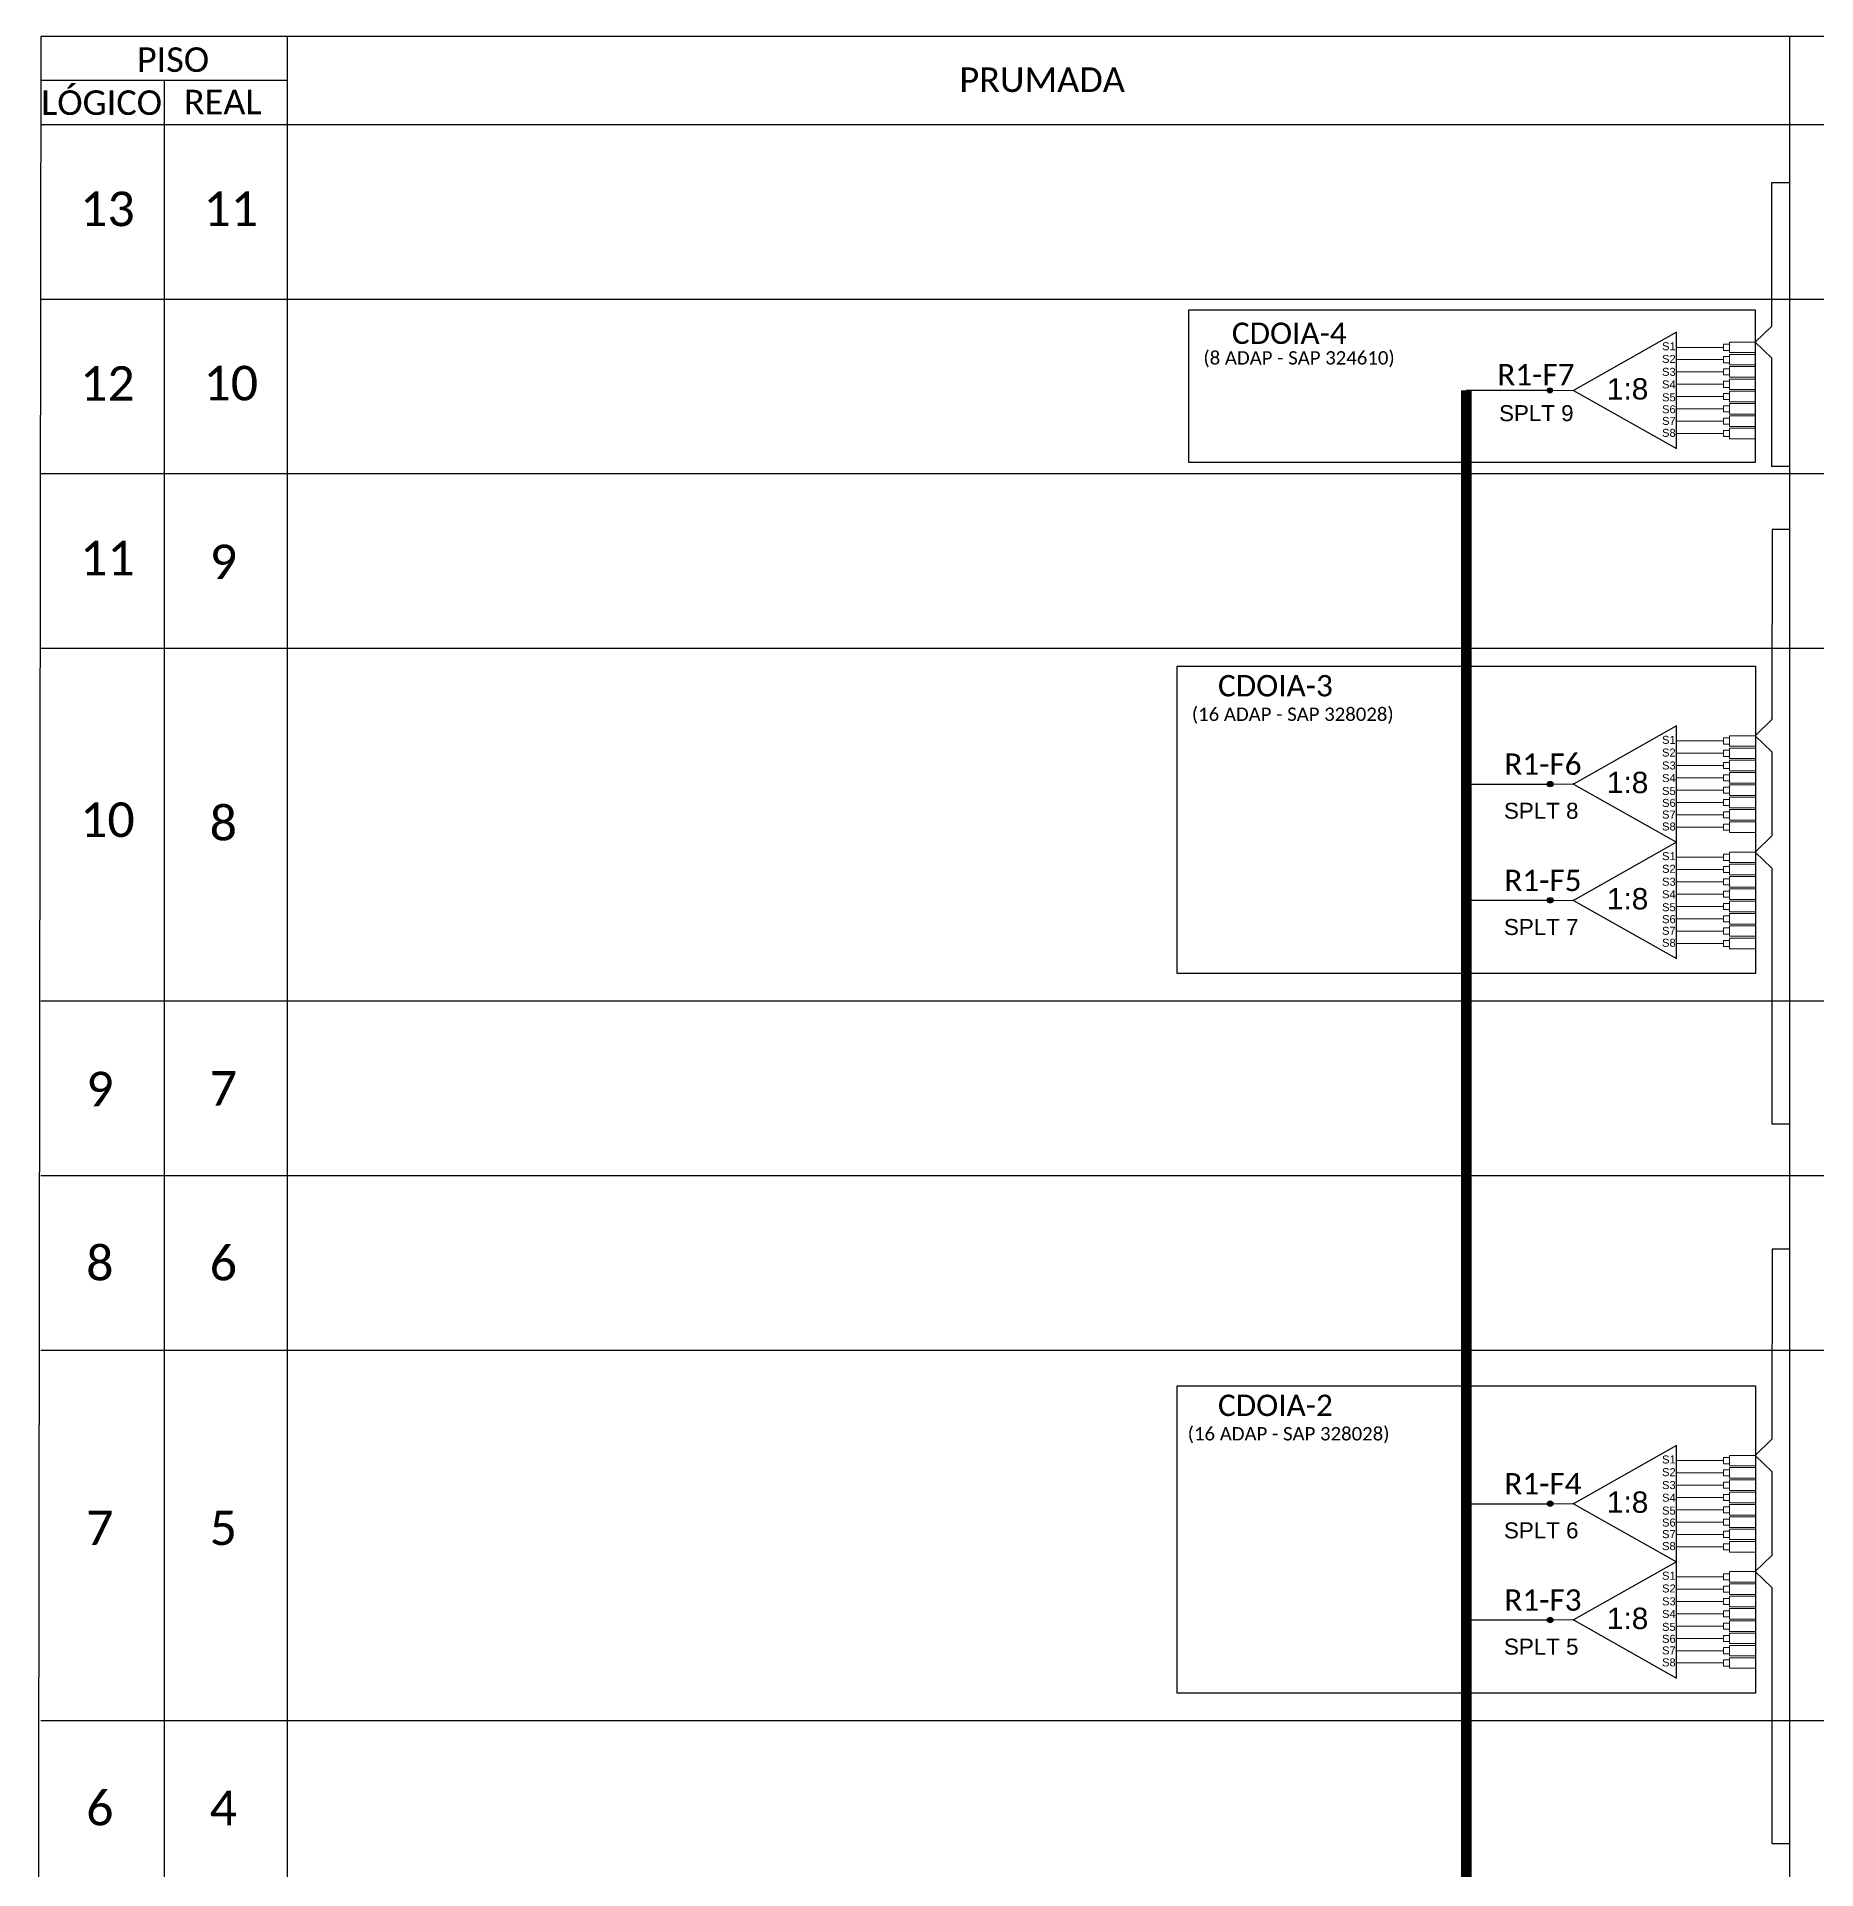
# Model space of a CAD drawing. Extents: x -4 to 837, y 1 to 595.
# Drawn here: x 529 to 695.9, y 148 to 319.8 of the extents above; entities that cross this region are included whole.
import ezdxf
from ezdxf.enums import TextEntityAlignment as Align

# ---------------------------------------------------------------- set-up
doc = ezdxf.new("R2010")
doc.units = 0
doc.styles.add('ARIAL', font='arial.ttf')
doc.styles.add('WMF-Calibri0', font='calibri.ttf')

# ---------------------------------------------------------------- blocks, each defined once
blk = doc.blocks.new('SPLT_1-8_SC-APC')
at = {"color": 1}
blk.add_lwpolyline([(-7.37, -2.1), (-17.04, -7.55), (-7.37, -13), (-7.37, -2.1)], dxfattribs=at)
at = {"color": 3, "lineweight": 0}
for points in [[(-2.99, -3.22), (-2.41, -3.22), (-2.41, -3.8), (-2.99, -3.8)], [(-2.99, -4.38), (-2.41, -4.38), (-2.41, -4.95), (-2.99, -4.95)], [(-2.99, -5.53), (-2.41, -5.53), (-2.41, -6.1), (-2.99, -6.1)], [(-2.99, -6.68), (-2.41, -6.68), (-2.41, -7.26), (-2.99, -7.26)], [(-2.99, -7.84), (-2.41, -7.84), (-2.41, -8.41), (-2.99, -8.41)], [(-2.99, -8.99), (-2.41, -8.99), (-2.41, -9.56), (-2.99, -9.56)], [(-2.99, -10.14), (-2.41, -10.14), (-2.41, -10.72), (-2.99, -10.72)], [(-2.99, -11.3), (-2.41, -11.3), (-2.41, -11.87), (-2.99, -11.87)]]:
    blk.add_lwpolyline(points, close=True, dxfattribs=at)
for points in [[(-2.41, -3.02), (-2.41, -4)], [(-2.41, -3.02), (0, -3.02)], [(-2.99, -3.51), (-7.37, -3.51)], [(-7.37, -4.66), (-2.99, -4.66)], [(-2.41, -4), (0, -4)], [(-2.41, -4.17), (-2.41, -5.16)], [(-2.41, -4.17), (0, -4.17)], [(-7.37, -5.82), (-2.99, -5.82)], [(-2.41, -5.16), (0, -5.16)], [(-2.41, -5.32), (-2.41, -6.31)], [(-2.41, -5.32), (0, -5.32)], [(-2.41, -6.31), (0, -6.31)], [(-2.41, -6.48), (-2.41, -7.46)], [(-2.41, -6.48), (0, -6.48)], [(-7.37, -6.97), (-2.99, -6.97)], [(-7.37, -8.12), (-2.99, -8.12)], [(-2.41, -7.46), (0, -7.46)], [(-2.41, -7.63), (-2.41, -8.62)], [(-2.41, -7.63), (0, -7.63)], [(-7.37, -9.28), (-2.99, -9.28)], [(-2.41, -8.62), (0, -8.62)], [(-2.41, -8.78), (-2.41, -9.77)], [(-2.41, -8.78), (0, -8.78)], [(-2.41, -9.77), (0, -9.77)], [(-2.41, -9.94), (-2.41, -10.92)], [(-2.41, -9.94), (0, -9.94)], [(-7.37, -10.43), (-2.99, -10.43)], [(-7.37, -11.58), (-2.99, -11.58)], [(-2.41, -10.92), (0, -10.92)], [(-2.41, -11.09), (-2.41, -12.08)], [(-2.41, -11.09), (0, -11.09)], [(-2.41, -12.08), (0, -12.08)]]:
    blk.add_lwpolyline(points, dxfattribs=at)
at = {"color": 1, "lineweight": 0}
blk.add_lwpolyline([(-17.04, -7.55), (-19.26, -7.55)], dxfattribs=at)
at = {"color": 1, "style": 'ARIAL'}
for s, height, p in [('S1', 0.75, (-8.74, -3.78)), ('S2', 0.75, (-8.74, -4.97)), ('1:8', 2, (-13.91, -8.4)), ('S3', 0.75, (-8.74, -6.18)), ('S4', 0.75, (-8.74, -7.36)), ('S5', 0.75, (-8.74, -8.57)), ('S6', 0.75, (-8.74, -9.69)), ('S7', 0.75, (-8.74, -10.78)), ('S8', 0.75, (-8.74, -11.9))]:
    blk.add_text(s, height=height, dxfattribs=at).set_placement(p)
blk = doc.blocks.new('SPLITTER_')
blk.add_point((0, 0))
at = {"style": 'ARIAL', "flags": 4}
blk.add_attdef('SPLT', (0, -3.26), '', height=1.5, dxfattribs=at)
blk = doc.blocks.new('SPLITTER FUTURO')
blk.add_point((0, 0))
at = {"style": 'ARIAL', "text_generation_flag": 6, "flags": 4}
for tag, p, height in [('SPLT', (-6.22, -4.1), 1.5), ('INSTAL.', (-6.25, -6.09), 1.25)]:
    blk.add_attdef(tag, p, '', height=height, rotation=180, dxfattribs=at)

msp = doc.modelspace()

# ---------------------------------------------------------------- hatches: boundary and pattern name
h = msp.add_hatch(color=3)
h.dxf.hatch_style = 1
edge = h.paths.add_edge_path()
edge.add_arc((670.86, 286.66), 0.242, 0, 360)
h = msp.add_hatch(color=3)
h.dxf.hatch_style = 1
edge = h.paths.add_edge_path()
edge.add_arc((670.89, 249.76), 0.256, 0, 360)
h = msp.add_hatch(color=3)
h.dxf.hatch_style = 1
edge = h.paths.add_edge_path()
edge.add_arc((670.89, 238.87), 0.256, 0, 360)
h = msp.add_hatch(color=3)
h.dxf.hatch_style = 1
edge = h.paths.add_edge_path()
edge.add_arc((670.89, 182.3), 0.256, 0, 360)
h = msp.add_hatch(color=3)
h.dxf.hatch_style = 1
edge = h.paths.add_edge_path()
edge.add_arc((670.89, 171.4), 0.256, 0, 360)

# ---------------------------------------------------------------- linework, layer by layer
at = {"color": 5}
msp.add_line((670.86, 286.66), (663.02, 286.66), dxfattribs=at)
for points in [[(529.34, 319.83), (528.95, 12.22), (734.93, 12.22), (734.93, 319.83)], [(552.49, 12.22), (552.49, 319.83)], [(693.34, 319.83), (693.34, 12.22)], [(540.92, 315.71), (540.92, 12.22)], [(529.34, 311.6), (734.93, 311.6)], [(529.34, 295.23), (734.93, 295.23)], [(529.34, 278.86), (734.93, 278.86)], [(529.34, 262.49), (734.93, 262.49)], [(529.34, 229.43), (734.93, 229.43)], [(529.34, 213.06), (734.93, 213.06)], [(529.34, 196.69), (734.93, 196.69)], [(529.34, 161.97), (734.93, 161.97)]]:
    msp.add_lwpolyline(points)
at = {"color": 0}
for points in [[(734.93, 319.83), (529.34, 319.83)], [(552.49, 315.71), (529.34, 315.71)]]:
    msp.add_lwpolyline(points, dxfattribs=at)
at = {"color": 3}
for points in [[(693.34, 279.54), (691.69, 279.54), (691.69, 289.69), (690.12, 291.19), (691.69, 292.7), (691.69, 306.16), (693.34, 306.16)], [(693.35, 273.63), (691.7, 273.63), (691.69, 255.8), (690.12, 254.29), (691.69, 252.78), (691.69, 244.9), (690.12, 243.39), (691.69, 241.89), (691.69, 217.91), (693.34, 217.9)], [(693.35, 206.17), (691.7, 206.17), (691.69, 188.34), (690.12, 186.83), (691.69, 185.32), (691.69, 177.44), (690.12, 175.93), (691.69, 174.43), (691.69, 150.44), (693.34, 150.44)]]:
    msp.add_lwpolyline(points, dxfattribs=at)
at = {"color": 1}
for points in [[(636.99, 294.21), (690.12, 294.21), (690.12, 279.89), (636.99, 279.89)], [(635.92, 260.81), (690.15, 260.81), (690.15, 232), (635.92, 232)], [(635.92, 193.35), (690.15, 193.35), (690.15, 164.53), (635.92, 164.53)]]:
    msp.add_lwpolyline(points, close=True, dxfattribs=at)
at = {"color": 5, "const_width": 1}
msp.add_lwpolyline([(663.02, 286.66), (663.02, 41.48), (656, 41.48), (656, 36.45)], dxfattribs=at)
at = {"color": 5}
for points in [[(663.02, 249.76), (670.86, 249.76)], [(663.02, 238.87), (670.86, 238.87)], [(663.02, 182.3), (670.86, 182.3)], [(663.02, 171.4), (670.86, 171.4)]]:
    msp.add_lwpolyline(points, dxfattribs=at)
at = {"color": 3}
for centre, radius in [((670.86, 286.66), 0.242), ((670.89, 249.76), 0.256), ((670.89, 238.87), 0.256), ((670.89, 182.3), 0.256), ((670.89, 171.4), 0.256)]:
    msp.add_circle(centre, radius, dxfattribs=at)

# ---------------------------------------------------------------- block references
for p in [(690.12, 294.21), (690.12, 257.31), (690.12, 246.41), (690.12, 189.85), (690.12, 178.95)]:
    msp.add_blockref('SPLT_1-8_SC-APC', p, dxfattribs=at)
ref = msp.add_blockref('SPLITTER FUTURO', (672.32, 287.88))
ref.add_attrib('SPLT', 'SPLT 9', (666.1, 283.78), dxfattribs={"height": 1.5, "rotation": 180, "style": 'ARIAL', "text_generation_flag": 6})
ref = msp.add_blockref('SPLITTER_', (673.09, 249.77), dxfattribs=dict(xscale=-1))
ref.add_attrib('SPLT', 'SPLT 8', (666.56, 246.51), dxfattribs={"height": 1.5, "style": 'ARIAL'})
ref = msp.add_blockref('SPLITTER_', (673.09, 238.87), dxfattribs=dict(xscale=-1))
ref.add_attrib('SPLT', 'SPLT 7', (666.56, 235.61), dxfattribs={"height": 1.5, "style": 'ARIAL'})
ref = msp.add_blockref('SPLITTER_', (673.09, 182.31), dxfattribs=dict(xscale=-1))
ref.add_attrib('SPLT', 'SPLT 6', (666.56, 179.05), dxfattribs={"height": 1.5, "style": 'ARIAL'})
ref = msp.add_blockref('SPLITTER_', (673.09, 171.41), dxfattribs=dict(xscale=-1))
ref.add_attrib('SPLT', 'SPLT 5', (666.56, 168.15), dxfattribs={"height": 1.5, "style": 'ARIAL'})

# ---------------------------------------------------------------- texts
at = {"color": 0, "style": 'WMF-Calibri0'}
for s, p in [('     PISO', (534.3, 316.52)), ('PRUMADA', (615.49, 314.64)), ('  LÓGICO', (527.76, 312.49)), ('    REAL', (539.52, 312.55))]:
    msp.add_text(s, height=2.3, dxfattribs=at).set_placement(p)
at = {"color": 7, "style": 'WMF-Calibri0'}
for s, p in [('13', (535.59, 303.68)), ('11', (547.16, 303.68)), ('12', (535.59, 287.31)), ('10', (547.16, 287.35)), ('11', (535.59, 270.94)), ('10', (535.59, 246.42))]:
    msp.add_text(s, height=3.24, dxfattribs=at).set_placement(p, align=Align.MIDDLE_CENTER)
at = {"color": 1, "style": 'WMF-Calibri0'}
for s, p in [('CDOIA-4', (641.04, 291.02)), ('CDOIA-3', (639.74, 257.98)), ('CDOIA-2', (639.74, 190.52))]:
    msp.add_text(s, height=2, dxfattribs=at).set_placement(p)
for s, p in [('(8 ADAP - SAP 324610)', (647.34, 289.09)), ('(16 ADAP - SAP 328028)', (646.75, 255.68)), ('(16 ADAP - SAP 328028)', (646.36, 188.23))]:
    msp.add_text(s, height=1.25, dxfattribs=at).set_placement(p, align=Align.CENTER)
at = {"color": 5, "style": 'WMF-Calibri0'}
for s, p in [('R1-F7', (665.93, 287.14)), ('R1-F6', (666.59, 250.63)), ('R1-F5', (666.59, 239.73)), ('R1-F4', (666.59, 183.17)), ('R1-F3', (666.59, 172.27))]:
    msp.add_text(s, height=2, dxfattribs=at).set_placement(p)
at = {"color": 7, "style": 'WMF-Calibri0', "flags": 4}
for tag, p in [('9', (546.46, 270.59)), ('8', (546.46, 246.1)), ('9', (534.88, 221.17)), ('7', (546.46, 221.23)), ('8', (534.88, 204.86)), ('6', (546.46, 204.86)), ('7', (534.88, 180.04)), ('5', (546.46, 180.04)), ('6', (534.88, 153.77)), ('4', (546.46, 153.77))]:
    msp.add_attdef(tag, text='XX', height=3.24, dxfattribs=at).set_placement(p, align=Align.MIDDLE_CENTER)

doc.saveas('drawing.dxf')
